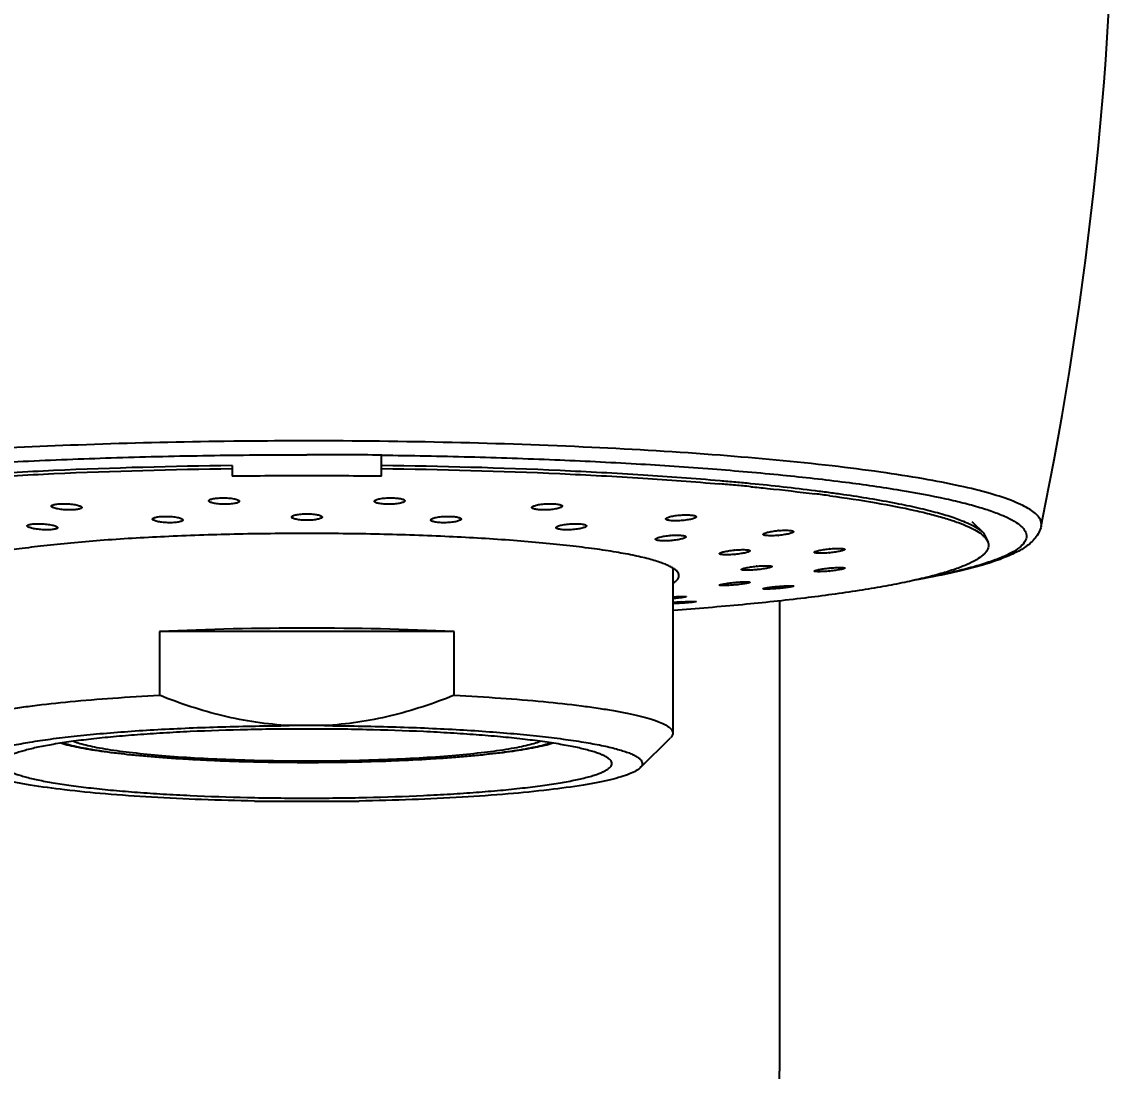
# Model space of a CAD drawing. Header units: millimetres. Extents: x 5797 to 6304, y 25737 to 26121.
# Drawn here: x 6193.29 to 6229.13, y 26020.92 to 26055.31 of the extents above; entities that cross this region are included whole.
import ezdxf

# ---------------------------------------------------------------- set-up
doc = ezdxf.new("R2010")
doc.units = ezdxf.units.MM
doc.styles.get("Standard").update_dxf_attribs({"font": ''})
doc.styles.get('Standard').set_extended_font_data('SimSun')
doc.dimstyles.new('副本 ISO-25-2bei', dxfattribs={"dimscale": 1.7, "dimtxt": 5, "dimasz": 5, "dimexe": 0.5, "dimexo": 0.625, "dimgap": 2, "dimtad": 1, "dimlfac": 0.0393, "dimdsep": 46, "dimtxsty": 'Standard', "dimcen": 2.5, "dimclrd": 1, "dimclre": 1, "dimclrt": 3, "dimadec": 0, "dimazin": 0, "dimtfac": 1, "dimtmove": 0, "dimatfit": 3, "dimfxl": 0, "dimarcsym": 0})

# ---------------------------------------------------------------- blocks, each defined once
blk = doc.blocks.new('*D5')
at = {"color": 1, "lineweight": -2, "transparency": 16777216}
for p, q in [((6201.567, 26089.704), (6140.697, 26089.704)), ((6141.547, 26081.204), (6141.547, 25771.356)), ((6201.567, 25762.856), (6140.697, 25762.856))]:
    blk.add_line(p, q, dxfattribs=at)
at = {"color": 1, "transparency": 16777216}
for points in [[(6140.13, 26081.204), (6142.963, 26081.204), (6141.547, 26089.704)], [(6140.13, 25771.356), (6142.963, 25771.356), (6141.547, 25762.856)]]:
    blk.add_solid(points, dxfattribs=at)
at = {"layer": 'Defpoints', "color": 0, "transparency": 16777216}
for p in [(6202.63, 26089.704), (6141.547, 25762.856), (6202.63, 25762.856)]:
    blk.add_point(p, dxfattribs=at)
at = {"color": 3, "transparency": 16777216, "insert": (6132.197, 25926.28), "char_height": 8.5, "attachment_point": 5, "rotation": 90}
blk.add_mtext('326.8', dxfattribs=at)

msp = doc.modelspace()

# ---------------------------------------------------------------- linework, layer by layer
at = {"color": 7, "linetype": 'Continuous'}
for p, q in [((6202.63, 26041.581), (6202.267, 26041.581)), ((6200.24, 26041.567), (6199.914, 26041.563)), ((6200.415, 26041.569), (6200.24, 26041.567)), ((6202.274, 26041.128), (6202.63, 26041.128)), ((6205.08, 26040.42), (6205.08, 26041.125)), ((6200.18, 26040.773), (6200.18, 26040.42)), ((6224.437, 26038.939), (6224.834, 26038.547)), ((6224.98, 26038.259), (6224.834, 26038.547)), ((6214.63, 26037.405), (6214.63, 26031.999)), ((6216.649, 26036.941), (6216.658, 26036.942)), ((6223.204, 26037.15), (6223.163, 26037.142)), ((6216.667, 26036.859), (6216.658, 26036.859)), ((6218.13, 26036.338), (6218.13, 26020.925)), ((6197.799, 26035.329), (6197.799, 26033.243)), ((6207.461, 26035.329), (6197.799, 26035.329)), ((6207.461, 26033.243), (6207.461, 26035.329)), ((6203.209, 26032.249), (6202.051, 26032.249)), ((6213.558, 26030.864), (6214.552, 26031.844)), ((6202.63, 26031.037), (6202.651, 26031.037)), ((6202.693, 26031.034), (6202.63, 26031.034)), ((6202.651, 26031.037), (6202.672, 26031.037)), ((6202.672, 26031.037), (6202.693, 26031.037)), ((6200.913, 26029.776), (6204.346, 26029.776))]:
    msp.add_line(p, q, dxfattribs=at)
for centre, radius, start, end in [((6110.789, 26062.621), 118.341, 348.38306, 11.14103), ((6202.624, 25830.025), 211.556, 90.09692, 90.59836), ((6202.581, 25834.281), 207.3, 90.73722, 90.8755), ((6202.632, 25833.766), 207.363, 89.32111, 90.00047), ((6202.625, 25855.036), 185.4, 89.99835, 90.75552), ((6202.631, 25854.417), 186.019, 89.24574, 90.00039), ((6207.773, 25942.752), 97.782, 84.77096, 85.07588), ((6207.88, 25944.052), 96.576, 84.76327, 85.07189), ((6208.47, 25950.453), 90.148, 84.44859, 84.76515), ((6210.446, 25969.81), 70.69, 82.80362, 84.52473), ((6208.358, 25949.172), 91.335, 84.45669, 84.76928), ((6212.104, 25983.065), 57.233, 82.2942, 82.7889), ((6212.264, 25984.385), 56.002, 82.2766, 82.7817), ((6213.079, 25990.363), 49.969, 81.7722, 82.2813), ((6214.787, 26035.594), 2.897, 94.4386, 94.8029), ((6218.357, 26035.521), 3.131, 94.9193, 95.2481), ((6217.807, 26041.676), 3.205, 275.049, 275.3744), ((6214.326, 26041.243), 2.941, 274.6182, 274.9853), ((6216.971, 26034.601), 3.417, 95.2615, 95.5441), ((6220.131, 26034.25), 3.809, 95.4957, 95.7256), ((6216.325, 26041.402), 3.557, 275.3721, 275.6456), ((6219.382, 26041.874), 3.979, 275.5452, 275.7648), ((6217.797, 26033.205), 4.288, 95.5877, 95.7658), ((6216.937, 26041.89), 4.552, 275.5877, 275.7539), ((6220.246, 26032.471), 4.964, 95.5451, 95.6741), ((6219.264, 26042.535), 5.245, 275.4956, 275.6159), ((6217.723, 26064.341), 27.738, 280.6975, 281.309), ((6215.569, 26026.624), 9.703, 93.9632, 95.5754), ((6202.553, 25937.107), 98.337, 89.95508, 92.77073), ((6202.707, 25937.107), 98.337, 87.22927, 90.04492)]:
    msp.add_arc(centre, radius, start, end, dxfattribs=at)
for points, knots in [([(6226.706, 26038.791), (6226.715, 26038.836), (6226.713, 26038.934), (6226.643, 26039.077), (6226.514, 26039.212), (6226.329, 26039.345), (6226.087, 26039.477), (6225.657, 26039.664), (6224.972, 26039.884), (6223.983, 26040.125), (6222.784, 26040.355), (6221.385, 26040.572), (6219.166, 26040.853), (6216.01, 26041.142), (6211.855, 26041.392), (6207.336, 26041.546), (6204.219, 26041.581), (6202.63, 26041.581)], [0, 0, 0, 0, 0.005516, 0.011568, 0.018942, 0.028081, 0.039206, 0.052423, 0.085277, 0.126688, 0.176416, 0.234062, 0.299117, 0.448955, 0.62024, 0.806339, 1, 1, 1, 1]), ([(6199.414, 26041.556), (6197.987, 26041.535), (6195.217, 26041.464), (6191.23, 26041.273), (6188.125, 26041.043), (6185.863, 26040.817), (6184.365, 26040.637), (6183.019, 26040.443), (6181.836, 26040.237), (6180.825, 26040.02), (6179.994, 26039.796), (6179.349, 26039.565), (6178.933, 26039.356), (6178.707, 26039.176), (6178.601, 26039.051), (6178.545, 26038.921), (6178.546, 26038.832), (6178.554, 26038.791)], [0, 0, 0, 0, 0.199986, 0.388501, 0.559392, 0.636475, 0.707142, 0.77084, 0.827085, 0.875478, 0.915722, 0.947675, 0.971458, 0.980508, 0.987935, 0.994187, 1, 1, 1, 1]), ([(6182.221, 26037.117), (6181.979, 26037.165), (6181.522, 26037.26), (6180.886, 26037.416), (6180.34, 26037.576), (6179.888, 26037.74), (6179.53, 26037.905), (6179.267, 26038.073), (6179.093, 26038.246), (6179.018, 26038.441), (6179.073, 26038.639), (6179.233, 26038.814), (6179.481, 26038.982), (6179.824, 26039.148), (6180.261, 26039.312), (6180.791, 26039.473), (6181.414, 26039.63), (6182.417, 26039.844), (6183.88, 26040.09), (6185.87, 26040.347), (6188.143, 26040.575), (6190.659, 26040.767), (6193.378, 26040.922), (6196.253, 26041.036), (6199.236, 26041.108), (6201.255, 26041.126), (6202.274, 26041.128)], [0, 0, 0, 0, 0.027206, 0.051261, 0.0721, 0.089695, 0.10408, 0.11538, 0.123949, 0.130658, 0.137206, 0.145396, 0.156224, 0.1701, 0.187174, 0.207492, 0.231033, 0.257736, 0.320279, 0.394221, 0.478397, 0.571445, 0.671843, 0.777911, 0.887932, 1, 1, 1, 1]), ([(6205.089, 26041.113), (6206.047, 26041.102), (6207.937, 26041.067), (6210.716, 26040.973), (6213.371, 26040.843), (6215.863, 26040.676), (6218.154, 26040.477), (6220.207, 26040.249), (6221.993, 26039.994), (6223.3, 26039.754), (6224.189, 26039.546), (6224.736, 26039.395), (6225.2, 26039.241), (6225.579, 26039.084), (6225.872, 26038.925), (6226.081, 26038.764), (6226.209, 26038.594), (6226.236, 26038.405), (6226.149, 26038.225), (6225.977, 26038.062), (6225.722, 26037.902), (6225.382, 26037.745), (6224.956, 26037.589), (6224.446, 26037.436), (6223.854, 26037.287), (6223.43, 26037.196), (6223.204, 26037.15)], [0, 0, 0, 0, 0.115009, 0.226761, 0.333629, 0.434006, 0.526393, 0.609431, 0.681912, 0.742831, 0.768707, 0.791434, 0.810969, 0.82732, 0.840558, 0.850885, 0.85881, 0.86546, 0.872619, 0.88177, 0.893655, 0.908585, 0.926677, 0.947965, 0.972424, 1, 1, 1, 1]), ([(6200.18, 26040.773), (6198.229, 26040.749), (6195.369, 26040.671), (6191.671, 26040.472), (6189.923, 26040.343), (6189.083, 26040.271)], [0, 0, 0, 0, 0.526807, 0.772342, 1, 1, 1, 1]), ([(6189.093, 26040.172), (6189.933, 26040.245), (6191.679, 26040.374), (6195.374, 26040.572), (6198.231, 26040.65), (6200.18, 26040.674)], [0, 0, 0, 0, 0.2277, 0.473243, 1, 1, 1, 1]), ([(6216.177, 26040.271), (6215.337, 26040.343), (6213.589, 26040.472), (6209.891, 26040.671), (6207.031, 26040.749), (6205.08, 26040.773)], [0, 0, 0, 0, 0.227658, 0.473193, 1, 1, 1, 1]), ([(6205.08, 26040.674), (6207.029, 26040.65), (6209.886, 26040.572), (6213.581, 26040.374), (6215.327, 26040.245), (6216.167, 26040.172)], [0, 0, 0, 0, 0.526757, 0.7723, 1, 1, 1, 1]), ([(6217.181, 26040.08), (6217.365, 26040.062), (6218.069, 26039.991), (6218.771, 26039.911), (6219.289, 26039.846)], [0, 0, 0, 0, 0.261708, 1, 1, 1, 1]), ([(6224.834, 26038.547), (6224.767, 26038.614), (6224.586, 26038.742), (6224.25, 26038.907), (6223.815, 26039.071), (6223.28, 26039.231), (6222.649, 26039.388), (6221.625, 26039.602), (6220.806, 26039.735), (6220.23, 26039.818)], [0, 0, 0, 0, 0.059172, 0.13641, 0.232798, 0.348598, 0.483688, 0.637677, 1, 1, 1, 1]), ([(6194.253, 26039.443), (6194.253, 26039.45), (6194.261, 26039.461), (6194.275, 26039.471), (6194.3, 26039.484), (6194.342, 26039.496), (6194.404, 26039.508), (6194.479, 26039.516), (6194.597, 26039.524), (6194.689, 26039.523), (6194.753, 26039.52)], [0, 0, 0, 0, 0.040732, 0.069271, 0.104822, 0.197988, 0.319624, 0.466072, 0.632456, 1, 1, 1, 1]), ([(6194.753, 26039.32), (6194.689, 26039.323), (6194.596, 26039.33), (6194.478, 26039.348), (6194.403, 26039.364), (6194.342, 26039.381), (6194.295, 26039.4), (6194.265, 26039.417), (6194.253, 26039.435), (6194.253, 26039.443)], [0, 0, 0, 0, 0.363937, 0.529355, 0.675601, 0.797882, 0.892503, 0.958258, 1, 1, 1, 1]), ([(6194.753, 26039.52), (6194.817, 26039.517), (6194.91, 26039.51), (6195.028, 26039.493), (6195.103, 26039.477), (6195.165, 26039.46), (6195.211, 26039.441), (6195.242, 26039.423), (6195.253, 26039.406), (6195.253, 26039.398)], [0, 0, 0, 0, 0.36385, 0.5292, 0.675367, 0.797573, 0.892152, 0.957963, 1, 1, 1, 1]), ([(6199.416, 26039.618), (6199.416, 26039.625), (6199.423, 26039.638), (6199.438, 26039.649), (6199.462, 26039.663), (6199.504, 26039.677), (6199.566, 26039.691), (6199.641, 26039.702), (6199.759, 26039.713), (6199.852, 26039.716), (6199.916, 26039.715)], [0, 0, 0, 0, 0.04255, 0.071803, 0.107884, 0.201599, 0.323203, 0.469166, 0.634727, 1, 1, 1, 1]), ([(6199.916, 26039.505), (6199.852, 26039.506), (6199.759, 26039.511), (6199.641, 26039.526), (6199.566, 26039.54), (6199.504, 26039.556), (6199.458, 26039.574), (6199.427, 26039.592), (6199.416, 26039.61), (6199.416, 26039.618)], [0, 0, 0, 0, 0.363878, 0.529064, 0.674954, 0.796827, 0.891148, 0.957041, 1, 1, 1, 1]), ([(6199.916, 26039.715), (6199.98, 26039.714), (6200.073, 26039.709), (6200.191, 26039.694), (6200.266, 26039.681), (6200.327, 26039.665), (6200.374, 26039.647), (6200.405, 26039.628), (6200.416, 26039.61), (6200.416, 26039.603)], [0, 0, 0, 0, 0.363987, 0.529191, 0.675069, 0.796898, 0.891144, 0.956973, 1, 1, 1, 1]), ([(6200.416, 26039.603), (6200.416, 26039.595), (6200.409, 26039.583), (6200.394, 26039.572), (6200.369, 26039.558), (6200.327, 26039.543), (6200.266, 26039.529), (6200.191, 26039.517), (6200.073, 26039.506), (6199.98, 26039.504), (6199.916, 26039.505)], [0, 0, 0, 0, 0.042747, 0.072094, 0.108252, 0.202048, 0.32365, 0.469553, 0.635014, 1, 1, 1, 1]), ([(6204.844, 26039.603), (6204.844, 26039.61), (6204.855, 26039.628), (6204.886, 26039.647), (6204.932, 26039.665), (6204.994, 26039.681), (6205.069, 26039.694), (6205.187, 26039.709), (6205.28, 26039.714), (6205.344, 26039.715)], [0, 0, 0, 0, 0.043005, 0.108803, 0.203033, 0.324857, 0.470742, 0.635965, 1, 1, 1, 1]), ([(6205.344, 26039.505), (6205.28, 26039.504), (6205.187, 26039.506), (6205.069, 26039.517), (6204.994, 26039.529), (6204.932, 26039.543), (6204.891, 26039.558), (6204.866, 26039.572), (6204.851, 26039.583), (6204.844, 26039.595), (6204.844, 26039.603)], [0, 0, 0, 0, 0.364963, 0.530415, 0.676313, 0.797911, 0.891718, 0.927885, 0.957242, 1, 1, 1, 1]), ([(6205.344, 26039.715), (6205.408, 26039.716), (6205.501, 26039.713), (6205.619, 26039.702), (6205.694, 26039.691), (6205.756, 26039.677), (6205.797, 26039.663), (6205.822, 26039.649), (6205.837, 26039.638), (6205.844, 26039.625), (6205.844, 26039.618)], [0, 0, 0, 0, 0.365209, 0.530755, 0.676715, 0.798325, 0.892058, 0.928158, 0.957428, 1, 1, 1, 1]), ([(6205.844, 26039.618), (6205.844, 26039.61), (6205.833, 26039.592), (6205.802, 26039.574), (6205.756, 26039.556), (6205.694, 26039.54), (6205.619, 26039.526), (6205.501, 26039.511), (6205.408, 26039.506), (6205.344, 26039.505)], [0, 0, 0, 0, 0.042928, 0.108778, 0.203078, 0.324949, 0.470862, 0.636081, 1, 1, 1, 1]), ([(6210.007, 26039.398), (6210.007, 26039.406), (6210.018, 26039.423), (6210.049, 26039.441), (6210.095, 26039.46), (6210.157, 26039.477), (6210.232, 26039.493), (6210.349, 26039.51), (6210.443, 26039.517), (6210.507, 26039.52)], [0, 0, 0, 0, 0.042012, 0.107787, 0.202345, 0.324538, 0.470708, 0.636079, 1, 1, 1, 1]), ([(6210.507, 26039.52), (6210.57, 26039.523), (6210.663, 26039.524), (6210.781, 26039.516), (6210.856, 26039.508), (6210.918, 26039.496), (6210.96, 26039.484), (6210.984, 26039.471), (6210.999, 26039.461), (6211.007, 26039.45), (6211.007, 26039.443)], [0, 0, 0, 0, 0.36754, 0.533923, 0.680372, 0.802007, 0.89517, 0.930724, 0.959262, 1, 1, 1, 1]), ([(6211.007, 26039.443), (6211.007, 26039.435), (6210.995, 26039.417), (6210.965, 26039.4), (6210.918, 26039.381), (6210.856, 26039.364), (6210.782, 26039.348), (6210.664, 26039.33), (6210.571, 26039.323), (6210.507, 26039.32)], [0, 0, 0, 0, 0.041733, 0.107454, 0.202082, 0.324385, 0.470658, 0.63609, 1, 1, 1, 1]), ([(6219.779, 26039.782), (6220.285, 26039.713), (6221.218, 26039.574), (6222.327, 26039.362), (6223.089, 26039.181), (6223.564, 26039.049), (6223.973, 26038.915), (6224.219, 26038.816), (6224.33, 26038.765)], [0, 0, 0, 0, 0.327615, 0.605164, 0.724238, 0.829805, 0.921727, 1, 1, 1, 1]), ([(6195.253, 26039.398), (6195.253, 26039.391), (6195.246, 26039.379), (6195.231, 26039.369), (6195.206, 26039.356), (6195.165, 26039.344), (6195.103, 26039.332), (6195.028, 26039.323), (6194.91, 26039.316), (6194.817, 26039.317), (6194.753, 26039.32)], [0, 0, 0, 0, 0.041129, 0.069801, 0.105443, 0.198666, 0.320253, 0.466587, 0.632816, 1, 1, 1, 1]), ([(6197.572, 26039.019), (6197.572, 26039.026), (6197.579, 26039.038), (6197.594, 26039.049), (6197.619, 26039.062), (6197.66, 26039.076), (6197.722, 26039.089), (6197.797, 26039.099), (6197.915, 26039.108), (6198.008, 26039.108), (6198.072, 26039.107)], [0, 0, 0, 0, 0.04177, 0.070684, 0.1065, 0.199918, 0.321497, 0.46767, 0.633623, 1, 1, 1, 1]), ([(6198.072, 26039.107), (6198.136, 26039.105), (6198.229, 26039.098), (6198.347, 26039.082), (6198.422, 26039.068), (6198.484, 26039.051), (6198.53, 26039.033), (6198.561, 26039.014), (6198.572, 26038.996), (6198.572, 26038.989)], [0, 0, 0, 0, 0.363798, 0.529018, 0.674994, 0.796984, 0.891401, 0.957288, 1, 1, 1, 1]), ([(6202.13, 26039.086), (6202.13, 26039.093), (6202.137, 26039.106), (6202.152, 26039.117), (6202.177, 26039.131), (6202.218, 26039.147), (6202.28, 26039.162), (6202.355, 26039.174), (6202.473, 26039.187), (6202.566, 26039.191), (6202.63, 26039.191)], [0, 0, 0, 0, 0.042943, 0.072413, 0.108683, 0.202652, 0.324325, 0.470187, 0.635506, 1, 1, 1, 1]), ([(6202.63, 26038.979), (6202.566, 26038.979), (6202.473, 26038.983), (6202.355, 26038.996), (6202.28, 26039.009), (6202.218, 26039.024), (6202.172, 26039.042), (6202.141, 26039.06), (6202.13, 26039.078), (6202.13, 26039.086)], [0, 0, 0, 0, 0.364301, 0.529565, 0.675421, 0.79715, 0.891252, 0.956952, 1, 1, 1, 1]), ([(6202.63, 26039.191), (6202.694, 26039.191), (6202.787, 26039.187), (6202.905, 26039.174), (6202.98, 26039.162), (6203.042, 26039.147), (6203.088, 26039.129), (6203.119, 26039.111), (6203.13, 26039.093), (6203.13, 26039.086)], [0, 0, 0, 0, 0.364528, 0.529866, 0.675753, 0.797458, 0.891464, 0.957024, 1, 1, 1, 1]), ([(6203.13, 26039.086), (6203.13, 26039.078), (6203.119, 26039.06), (6203.088, 26039.042), (6203.042, 26039.024), (6202.98, 26039.009), (6202.905, 26038.996), (6202.787, 26038.983), (6202.694, 26038.979), (6202.63, 26038.979)], [0, 0, 0, 0, 0.04303, 0.108699, 0.202785, 0.324516, 0.470387, 0.635671, 1, 1, 1, 1]), ([(6206.688, 26038.989), (6206.688, 26038.996), (6206.699, 26039.014), (6206.73, 26039.033), (6206.776, 26039.051), (6206.838, 26039.068), (6206.913, 26039.082), (6207.031, 26039.098), (6207.124, 26039.105), (6207.188, 26039.107)], [0, 0, 0, 0, 0.042709, 0.108597, 0.203017, 0.325003, 0.470975, 0.636196, 1, 1, 1, 1]), ([(6207.188, 26039.107), (6207.252, 26039.108), (6207.345, 26039.108), (6207.463, 26039.099), (6207.538, 26039.089), (6207.599, 26039.076), (6207.641, 26039.062), (6207.666, 26039.049), (6207.681, 26039.038), (6207.688, 26039.026), (6207.688, 26039.019)], [0, 0, 0, 0, 0.366278, 0.5322, 0.678367, 0.799964, 0.893415, 0.929262, 0.958204, 1, 1, 1, 1]), ([(6210.507, 26039.32), (6210.443, 26039.317), (6210.35, 26039.316), (6210.232, 26039.323), (6210.157, 26039.332), (6210.095, 26039.344), (6210.053, 26039.356), (6210.029, 26039.369), (6210.014, 26039.379), (6210.007, 26039.391), (6210.007, 26039.398)], [0, 0, 0, 0, 0.367197, 0.533426, 0.679749, 0.801325, 0.894553, 0.930193, 0.958866, 1, 1, 1, 1]), ([(6214.398, 26039.024), (6214.398, 26039.031), (6214.41, 26039.048), (6214.459, 26039.076), (6214.561, 26039.106), (6214.715, 26039.134), (6214.834, 26039.146), (6214.898, 26039.15)], [0, 0, 0, 0, 0.0397, 0.104809, 0.321972, 0.634846, 1, 1, 1, 1]), ([(6214.898, 26039.15), (6214.962, 26039.154), (6215.055, 26039.158), (6215.172, 26039.155), (6215.247, 26039.149), (6215.309, 26039.14), (6215.351, 26039.13), (6215.376, 26039.119), (6215.39, 26039.111), (6215.398, 26039.1), (6215.398, 26039.094)], [0, 0, 0, 0, 0.370439, 0.537963, 0.685192, 0.807082, 0.899759, 0.934682, 0.962262, 1, 1, 1, 1]), ([(6215.398, 26039.094), (6215.398, 26039.087), (6215.386, 26039.07), (6215.337, 26039.043), (6215.236, 26039.013), (6215.081, 26038.985), (6214.962, 26038.972), (6214.898, 26038.968)], [0, 0, 0, 0, 0.039281, 0.104228, 0.32146, 0.634606, 1, 1, 1, 1]), ([(6193.46, 26038.795), (6193.46, 26038.802), (6193.468, 26038.813), (6193.482, 26038.823), (6193.507, 26038.834), (6193.549, 26038.846), (6193.611, 26038.856), (6193.686, 26038.863), (6193.804, 26038.868), (6193.896, 26038.866), (6193.96, 26038.863)], [0, 0, 0, 0, 0.039326, 0.067395, 0.102629, 0.195533, 0.317278, 0.464095, 0.63103, 1, 1, 1, 1]), ([(6193.96, 26038.67), (6193.896, 26038.674), (6193.803, 26038.683), (6193.685, 26038.702), (6193.61, 26038.718), (6193.549, 26038.735), (6193.502, 26038.754), (6193.472, 26038.771), (6193.46, 26038.788), (6193.46, 26038.795)], [0, 0, 0, 0, 0.364455, 0.53019, 0.676753, 0.79928, 0.893961, 0.959378, 1, 1, 1, 1]), ([(6193.96, 26038.863), (6194.024, 26038.859), (6194.117, 26038.851), (6194.235, 26038.832), (6194.31, 26038.816), (6194.372, 26038.799), (6194.418, 26038.78), (6194.448, 26038.763), (6194.46, 26038.745), (6194.46, 26038.738)], [0, 0, 0, 0, 0.364211, 0.529808, 0.676245, 0.798688, 0.89336, 0.958929, 1, 1, 1, 1]), ([(6194.46, 26038.738), (6194.46, 26038.731), (6194.453, 26038.72), (6194.438, 26038.71), (6194.413, 26038.698), (6194.371, 26038.687), (6194.31, 26038.676), (6194.235, 26038.669), (6194.117, 26038.664), (6194.024, 26038.666), (6193.96, 26038.67)], [0, 0, 0, 0, 0.03983, 0.068041, 0.103356, 0.196299, 0.317974, 0.464665, 0.631434, 1, 1, 1, 1]), ([(6198.072, 26038.9), (6198.008, 26038.902), (6197.915, 26038.909), (6197.797, 26038.925), (6197.722, 26038.94), (6197.66, 26038.957), (6197.614, 26038.975), (6197.583, 26038.994), (6197.572, 26039.012), (6197.572, 26039.019)], [0, 0, 0, 0, 0.363727, 0.528952, 0.674983, 0.797076, 0.891591, 0.957492, 1, 1, 1, 1]), ([(6198.572, 26038.989), (6198.572, 26038.982), (6198.565, 26038.97), (6198.55, 26038.959), (6198.525, 26038.945), (6198.483, 26038.932), (6198.422, 26038.918), (6198.347, 26038.908), (6198.229, 26038.899), (6198.136, 26038.898), (6198.072, 26038.9)], [0, 0, 0, 0, 0.042153, 0.07122, 0.107151, 0.200694, 0.32228, 0.46835, 0.634115, 1, 1, 1, 1]), ([(6207.188, 26038.9), (6207.124, 26038.898), (6207.031, 26038.899), (6206.913, 26038.908), (6206.838, 26038.918), (6206.776, 26038.932), (6206.735, 26038.945), (6206.71, 26038.959), (6206.695, 26038.97), (6206.688, 26038.982), (6206.688, 26038.989)], [0, 0, 0, 0, 0.365936, 0.531714, 0.677773, 0.799328, 0.892852, 0.928786, 0.957856, 1, 1, 1, 1]), ([(6207.688, 26039.019), (6207.688, 26039.012), (6207.677, 26038.994), (6207.646, 26038.975), (6207.6, 26038.957), (6207.538, 26038.94), (6207.463, 26038.925), (6207.345, 26038.909), (6207.252, 26038.902), (6207.188, 26038.9)], [0, 0, 0, 0, 0.042467, 0.108335, 0.202817, 0.32488, 0.470932, 0.636209, 1, 1, 1, 1]), ([(6210.8, 26038.738), (6210.8, 26038.745), (6210.811, 26038.763), (6210.842, 26038.78), (6210.888, 26038.799), (6210.95, 26038.816), (6211.025, 26038.832), (6211.143, 26038.851), (6211.236, 26038.859), (6211.3, 26038.863)], [0, 0, 0, 0, 0.041051, 0.10659, 0.201243, 0.323669, 0.470109, 0.635729, 1, 1, 1, 1]), ([(6211.3, 26038.67), (6211.236, 26038.666), (6211.143, 26038.664), (6211.025, 26038.669), (6210.95, 26038.676), (6210.889, 26038.687), (6210.847, 26038.698), (6210.822, 26038.71), (6210.807, 26038.72), (6210.8, 26038.731), (6210.8, 26038.738)], [0, 0, 0, 0, 0.368597, 0.535371, 0.682052, 0.803707, 0.896644, 0.931958, 0.960169, 1, 1, 1, 1]), ([(6211.3, 26038.863), (6211.363, 26038.866), (6211.456, 26038.868), (6211.574, 26038.863), (6211.649, 26038.856), (6211.711, 26038.846), (6211.753, 26038.834), (6211.777, 26038.823), (6211.792, 26038.813), (6211.8, 26038.802), (6211.8, 26038.795)], [0, 0, 0, 0, 0.368944, 0.535877, 0.682693, 0.804435, 0.897345, 0.932589, 0.960666, 1, 1, 1, 1]), ([(6211.8, 26038.795), (6211.8, 26038.788), (6211.788, 26038.771), (6211.758, 26038.754), (6211.711, 26038.735), (6211.649, 26038.718), (6211.575, 26038.702), (6211.457, 26038.683), (6211.364, 26038.674), (6211.3, 26038.67)], [0, 0, 0, 0, 0.040596, 0.105979, 0.200648, 0.323177, 0.469761, 0.635525, 1, 1, 1, 1]), ([(6214.898, 26038.968), (6214.835, 26038.963), (6214.742, 26038.96), (6214.624, 26038.963), (6214.549, 26038.968), (6214.487, 26038.977), (6214.445, 26038.988), (6214.421, 26038.998), (6214.406, 26039.007), (6214.398, 26039.018), (6214.398, 26039.024)], [0, 0, 0, 0, 0.370185, 0.537575, 0.684683, 0.806495, 0.899177, 0.93415, 0.961833, 1, 1, 1, 1]), ([(6226.706, 26038.791), (6226.691, 26038.717), (6226.641, 26038.576), (6226.481, 26038.337), (6226.208, 26038.098), (6225.805, 26037.879), (6225.325, 26037.682), (6224.752, 26037.498), (6224.082, 26037.323), (6223.315, 26037.155), (6222.77, 26037.053), (6222.481, 26037.003)], [0, 0, 0, 0, 0.047556, 0.092612, 0.179789, 0.272685, 0.38034, 0.505942, 0.650883, 0.815621, 1, 1, 1, 1]), ([(6224.33, 26038.765), (6224.419, 26038.724), (6224.576, 26038.644), (6224.723, 26038.545), (6224.783, 26038.494)], [0, 0, 0, 0, 0.552032, 1, 1, 1, 1]), ([(6202.63, 26038.547), (6201.836, 26038.547), (6200.28, 26038.53), (6198.02, 26038.454), (6196.233, 26038.348), (6194.914, 26038.238), (6194.03, 26038.148), (6193.228, 26038.049), (6192.517, 26037.942), (6191.902, 26037.828), (6191.455, 26037.723), (6191.151, 26037.635), (6190.963, 26037.571), (6190.803, 26037.507), (6190.67, 26037.441), (6190.566, 26037.375), (6190.49, 26037.308), (6190.442, 26037.239), (6190.43, 26037.189), (6190.43, 26037.166)], [0, 0, 0, 0, 0.191361, 0.37545, 0.545328, 0.622908, 0.6946, 0.759739, 0.81774, 0.868098, 0.910411, 0.928468, 0.94443, 0.958301, 0.970114, 0.979942, 0.987941, 0.994428, 1, 1, 1, 1]), ([(6214.83, 26037.166), (6214.83, 26037.189), (6214.818, 26037.239), (6214.77, 26037.308), (6214.694, 26037.375), (6214.589, 26037.441), (6214.457, 26037.507), (6214.297, 26037.571), (6214.109, 26037.635), (6213.805, 26037.723), (6213.358, 26037.828), (6212.743, 26037.942), (6212.032, 26038.049), (6211.23, 26038.148), (6210.345, 26038.238), (6209.027, 26038.348), (6207.24, 26038.454), (6204.98, 26038.53), (6203.423, 26038.547), (6202.63, 26038.547)], [0, 0, 0, 0, 0.005572, 0.012059, 0.020058, 0.029886, 0.041699, 0.05557, 0.071532, 0.089589, 0.131902, 0.18226, 0.240261, 0.3054, 0.377092, 0.454672, 0.62455, 0.808639, 1, 1, 1, 1]), ([(6214.063, 26038.357), (6214.063, 26038.364), (6214.075, 26038.38), (6214.121, 26038.405), (6214.219, 26038.435), (6214.368, 26038.463), (6214.482, 26038.476), (6214.545, 26038.481)], [0, 0, 0, 0, 0.038352, 0.102606, 0.318646, 0.631608, 1, 1, 1, 1]), ([(6214.563, 26038.312), (6214.499, 26038.307), (6214.407, 26038.302), (6214.289, 26038.303), (6214.214, 26038.307), (6214.152, 26038.315), (6214.11, 26038.324), (6214.085, 26038.333), (6214.071, 26038.341), (6214.063, 26038.351), (6214.063, 26038.357)], [0, 0, 0, 0, 0.371817, 0.539863, 0.687446, 0.809459, 0.901923, 0.936555, 0.96369, 1, 1, 1, 1]), ([(6214.563, 26038.483), (6214.626, 26038.488), (6214.719, 26038.492), (6214.837, 26038.491), (6214.912, 26038.486), (6214.974, 26038.479), (6215.016, 26038.47), (6215.04, 26038.46), (6215.055, 26038.453), (6215.063, 26038.443), (6215.063, 26038.437)], [0, 0, 0, 0, 0.372046, 0.540219, 0.687921, 0.81002, 0.902501, 0.937098, 0.964141, 1, 1, 1, 1]), ([(6215.063, 26038.437), (6215.063, 26038.43), (6215.051, 26038.415), (6215.004, 26038.39), (6214.907, 26038.36), (6214.758, 26038.332), (6214.644, 26038.319), (6214.582, 26038.313)], [0, 0, 0, 0, 0.037859, 0.101874, 0.317906, 0.631191, 1, 1, 1, 1]), ([(6217.589, 26038.518), (6217.589, 26038.524), (6217.601, 26038.539), (6217.648, 26038.563), (6217.745, 26038.592), (6217.894, 26038.62), (6218.009, 26038.634), (6218.071, 26038.639)], [0, 0, 0, 0, 0.036419, 0.099915, 0.31618, 0.630304, 1, 1, 1, 1]), ([(6218.089, 26038.483), (6218.025, 26038.478), (6217.933, 26038.472), (6217.815, 26038.471), (6217.74, 26038.474), (6217.678, 26038.48), (6217.636, 26038.487), (6217.611, 26038.496), (6217.597, 26038.503), (6217.589, 26038.512), (6217.589, 26038.518)], [0, 0, 0, 0, 0.373521, 0.542265, 0.690373, 0.812643, 0.904943, 0.939245, 0.965811, 1, 1, 1, 1]), ([(6218.089, 26038.641), (6218.152, 26038.646), (6218.245, 26038.652), (6218.363, 26038.652), (6218.438, 26038.649), (6218.499, 26038.643), (6218.541, 26038.635), (6218.566, 26038.627), (6218.58, 26038.62), (6218.589, 26038.611), (6218.589, 26038.605)], [0, 0, 0, 0, 0.373635, 0.542457, 0.690645, 0.812977, 0.905303, 0.939594, 0.966112, 1, 1, 1, 1]), ([(6218.589, 26038.605), (6218.589, 26038.599), (6218.577, 26038.585), (6218.53, 26038.561), (6218.432, 26038.532), (6218.284, 26038.505), (6218.169, 26038.491), (6218.107, 26038.485)], [0, 0, 0, 0, 0.036044, 0.099341, 0.315562, 0.629945, 1, 1, 1, 1]), ([(6224.783, 26038.494), (6224.807, 26038.474), (6224.886, 26038.401), (6224.951, 26038.307), (6224.97, 26038.233)], [0, 0, 0, 0, 0.293268, 1, 1, 1, 1]), ([(6224.98, 26038.159), (6224.98, 26038.133), (6224.972, 26038.077), (6224.937, 26037.996), (6224.88, 26037.916), (6224.769, 26037.804), (6224.568, 26037.668), (6224.26, 26037.516), (6223.869, 26037.366), (6223.395, 26037.219), (6222.84, 26037.075), (6222.206, 26036.935), (6221.496, 26036.8), (6220.405, 26036.618), (6218.871, 26036.412), (6216.844, 26036.198), (6215.41, 26036.081), (6214.656, 26036.027)], [0, 0, 0, 0, 0.007441, 0.015415, 0.024357, 0.034578, 0.059575, 0.09135, 0.130255, 0.176388, 0.229721, 0.29014, 0.357476, 0.431512, 0.598625, 0.789072, 1, 1, 1, 1]), ([(6216.158, 26037.885), (6216.158, 26037.891), (6216.171, 26037.904), (6216.199, 26037.918), (6216.244, 26037.934), (6216.33, 26037.957), (6216.464, 26037.982), (6216.579, 26037.996), (6216.641, 26038.002)], [0, 0, 0, 0, 0.034366, 0.097057, 0.190864, 0.313695, 0.628996, 1, 1, 1, 1]), ([(6216.658, 26038.004), (6216.722, 26038.01), (6216.839, 26038.017), (6216.978, 26038.018), (6217.068, 26038.011), (6217.11, 26038.005), (6217.135, 26037.997), (6217.149, 26037.991), (6217.158, 26037.983), (6217.158, 26037.978)], [0, 0, 0, 0, 0.375235, 0.693353, 0.815964, 0.908193, 0.942205, 0.968213, 1, 1, 1, 1]), ([(6219.266, 26037.929), (6219.266, 26037.934), (6219.28, 26037.947), (6219.307, 26037.959), (6219.352, 26037.974), (6219.439, 26037.996), (6219.574, 26038.02), (6219.689, 26038.034), (6219.751, 26038.04)], [0, 0, 0, 0, 0.032133, 0.093928, 0.187566, 0.310693, 0.627396, 1, 1, 1, 1]), ([(6219.766, 26038.042), (6219.83, 26038.048), (6219.947, 26038.056), (6220.086, 26038.059), (6220.177, 26038.054), (6220.218, 26038.049), (6220.244, 26038.043), (6220.257, 26038.038), (6220.266, 26038.03), (6220.266, 26038.025)], [0, 0, 0, 0, 0.37671, 0.695926, 0.818812, 0.910982, 0.944756, 0.9703, 1, 1, 1, 1]), ([(6220.266, 26038.025), (6220.266, 26038.02), (6220.253, 26038.007), (6220.225, 26037.996), (6220.18, 26037.98), (6220.093, 26037.959), (6219.959, 26037.935), (6219.844, 26037.921), (6219.781, 26037.915)], [0, 0, 0, 0, 0.031926, 0.093558, 0.187107, 0.310224, 0.627107, 1, 1, 1, 1]), ([(6224.97, 26038.233), (6224.972, 26038.227), (6224.977, 26038.203), (6224.98, 26038.178), (6224.98, 26038.159)], [0, 0, 0, 0, 0.253775, 1, 1, 1, 1]), ([(6216.658, 26037.86), (6216.594, 26037.854), (6216.477, 26037.846), (6216.338, 26037.845), (6216.248, 26037.851), (6216.206, 26037.858), (6216.181, 26037.865), (6216.167, 26037.871), (6216.158, 26037.879), (6216.158, 26037.885)], [0, 0, 0, 0, 0.375205, 0.69324, 0.815797, 0.907979, 0.941983, 0.968007, 1, 1, 1, 1]), ([(6217.158, 26037.978), (6217.158, 26037.972), (6217.145, 26037.959), (6217.117, 26037.945), (6217.072, 26037.929), (6216.986, 26037.907), (6216.852, 26037.882), (6216.737, 26037.868), (6216.675, 26037.862)], [0, 0, 0, 0, 0.034009, 0.09647, 0.190168, 0.312998, 0.62858, 1, 1, 1, 1]), ([(6219.766, 26037.913), (6219.703, 26037.907), (6219.585, 26037.899), (6219.446, 26037.895), (6219.356, 26037.9), (6219.314, 26037.905), (6219.289, 26037.912), (6219.275, 26037.916), (6219.266, 26037.924), (6219.266, 26037.929)], [0, 0, 0, 0, 0.376792, 0.696018, 0.818873, 0.910996, 0.944741, 0.970263, 1, 1, 1, 1]), ([(6216.88, 26037.366), (6216.88, 26037.371), (6216.894, 26037.383), (6216.921, 26037.394), (6216.967, 26037.408), (6217.026, 26037.421), (6217.099, 26037.436), (6217.214, 26037.454), (6217.304, 26037.465), (6217.367, 26037.471)], [0, 0, 0, 0, 0.02989, 0.0908, 0.18427, 0.307704, 0.45663, 0.625823, 1, 1, 1, 1]), ([(6217.38, 26037.359), (6217.316, 26037.353), (6217.199, 26037.344), (6217.06, 26037.34), (6216.97, 26037.343), (6216.928, 26037.346), (6216.903, 26037.352), (6216.89, 26037.355), (6216.88, 26037.362), (6216.88, 26037.366)], [0, 0, 0, 0, 0.378238, 0.698563, 0.821714, 0.913821, 0.947355, 0.972438, 1, 1, 1, 1]), ([(6217.38, 26037.473), (6217.443, 26037.479), (6217.561, 26037.488), (6217.7, 26037.492), (6217.79, 26037.489), (6217.832, 26037.485), (6217.857, 26037.479), (6217.87, 26037.475), (6217.88, 26037.469), (6217.88, 26037.464)], [0, 0, 0, 0, 0.378095, 0.698349, 0.821502, 0.913647, 0.947217, 0.972347, 1, 1, 1, 1]), ([(6217.88, 26037.464), (6217.88, 26037.459), (6217.866, 26037.448), (6217.839, 26037.437), (6217.793, 26037.423), (6217.734, 26037.41), (6217.661, 26037.396), (6217.546, 26037.378), (6217.456, 26037.367), (6217.393, 26037.361)], [0, 0, 0, 0, 0.029804, 0.090597, 0.183971, 0.307352, 0.4563, 0.625581, 1, 1, 1, 1]), ([(6219.266, 26037.314), (6219.266, 26037.319), (6219.282, 26037.329), (6219.308, 26037.338), (6219.354, 26037.351), (6219.413, 26037.364), (6219.487, 26037.377), (6219.602, 26037.394), (6219.693, 26037.405), (6219.755, 26037.411)], [0, 0, 0, 0, 0.027696, 0.087742, 0.181006, 0.304683, 0.454189, 0.624176, 1, 1, 1, 1]), ([(6219.766, 26037.314), (6219.703, 26037.308), (6219.61, 26037.301), (6219.493, 26037.295), (6219.418, 26037.294), (6219.356, 26037.295), (6219.315, 26037.297), (6219.289, 26037.302), (6219.276, 26037.305), (6219.266, 26037.31), (6219.266, 26037.314)], [0, 0, 0, 0, 0.379505, 0.550744, 0.700807, 0.824222, 0.916341, 0.949714, 0.974439, 1, 1, 1, 1]), ([(6219.766, 26037.412), (6219.83, 26037.418), (6219.922, 26037.426), (6220.04, 26037.431), (6220.115, 26037.432), (6220.177, 26037.431), (6220.218, 26037.428), (6220.244, 26037.424), (6220.256, 26037.42), (6220.266, 26037.415), (6220.266, 26037.411)], [0, 0, 0, 0, 0.379384, 0.550579, 0.700604, 0.823991, 0.916117, 0.949512, 0.97428, 1, 1, 1, 1]), ([(6220.266, 26037.411), (6220.266, 26037.406), (6220.251, 26037.396), (6220.225, 26037.387), (6220.179, 26037.374), (6220.119, 26037.362), (6220.046, 26037.349), (6219.931, 26037.332), (6219.84, 26037.321), (6219.777, 26037.315)], [0, 0, 0, 0, 0.027764, 0.087782, 0.180994, 0.304625, 0.454108, 0.6241, 1, 1, 1, 1]), ([(6214.645, 26036.926), (6214.673, 26036.944), (6214.718, 26036.976), (6214.771, 26037.027), (6214.813, 26037.084), (6214.83, 26037.134), (6214.83, 26037.166)], [0, 0, 0, 0, 0.319973, 0.523741, 0.700797, 1, 1, 1, 1]), ([(6216.158, 26036.853), (6216.158, 26036.854), (6216.161, 26036.858), (6216.173, 26036.865), (6216.201, 26036.874), (6216.246, 26036.885), (6216.306, 26036.896), (6216.379, 26036.908), (6216.495, 26036.925), (6216.586, 26036.935), (6216.649, 26036.941)], [0, 0, 0, 0, 0.009586, 0.026356, 0.085584, 0.178611, 0.302443, 0.452365, 0.62293, 1, 1, 1, 1]), ([(6216.658, 26036.942), (6216.722, 26036.948), (6216.814, 26036.955), (6216.932, 26036.961), (6217.007, 26036.962), (6217.068, 26036.962), (6217.115, 26036.959), (6217.141, 26036.956), (6217.158, 26036.95), (6217.158, 26036.946)], [0, 0, 0, 0, 0.380494, 0.552136, 0.702516, 0.826136, 0.918287, 0.975973, 1, 1, 1, 1]), ([(6217.158, 26036.946), (6217.158, 26036.944), (6217.155, 26036.94), (6217.143, 26036.933), (6217.115, 26036.925), (6217.07, 26036.914), (6217.01, 26036.902), (6216.937, 26036.891), (6216.821, 26036.875), (6216.73, 26036.865), (6216.667, 26036.859)], [0, 0, 0, 0, 0.009727, 0.026558, 0.085804, 0.178778, 0.302531, 0.452398, 0.62294, 1, 1, 1, 1]), ([(6216.658, 26036.859), (6216.594, 26036.853), (6216.502, 26036.846), (6216.384, 26036.84), (6216.309, 26036.838), (6216.248, 26036.837), (6216.201, 26036.84), (6216.175, 26036.843), (6216.158, 26036.849), (6216.158, 26036.853)], [0, 0, 0, 0, 0.380704, 0.552426, 0.702863, 0.826513, 0.918651, 0.976252, 1, 1, 1, 1]), ([(6217.589, 26036.735), (6217.589, 26036.736), (6217.592, 26036.739), (6217.605, 26036.745), (6217.633, 26036.753), (6217.678, 26036.762), (6217.74, 26036.773), (6217.815, 26036.783), (6217.9, 26036.794), (6217.993, 26036.804), (6218.056, 26036.81), (6218.089, 26036.813)], [0, 0, 0, 0, 0.008394, 0.024517, 0.083245, 0.176372, 0.300674, 0.451272, 0.622526, 0.808074, 1, 1, 1, 1]), ([(6218.089, 26036.744), (6218.056, 26036.741), (6217.993, 26036.736), (6217.9, 26036.73), (6217.815, 26036.726), (6217.74, 26036.723), (6217.679, 26036.723), (6217.633, 26036.724), (6217.605, 26036.727), (6217.592, 26036.73), (6217.589, 26036.733), (6217.589, 26036.735)], [0, 0, 0, 0, 0.194246, 0.38129, 0.553232, 0.703823, 0.827545, 0.919632, 0.976906, 0.992186, 1, 1, 1, 1]), ([(6218.089, 26036.813), (6218.153, 26036.819), (6218.245, 26036.826), (6218.363, 26036.832), (6218.438, 26036.834), (6218.499, 26036.834), (6218.545, 26036.833), (6218.573, 26036.83), (6218.585, 26036.826), (6218.589, 26036.823), (6218.589, 26036.822)], [0, 0, 0, 0, 0.381097, 0.552965, 0.703502, 0.827195, 0.919286, 0.976625, 0.991999, 1, 1, 1, 1]), ([(6218.589, 26036.822), (6218.589, 26036.82), (6218.585, 26036.817), (6218.573, 26036.811), (6218.545, 26036.803), (6218.499, 26036.794), (6218.438, 26036.784), (6218.363, 26036.773), (6218.278, 26036.763), (6218.185, 26036.753), (6218.121, 26036.747), (6218.089, 26036.744)], [0, 0, 0, 0, 0.008562, 0.024764, 0.083545, 0.176636, 0.300858, 0.451384, 0.622587, 0.808099, 1, 1, 1, 1]), ([(6214.898, 26036.259), (6214.874, 26036.258), (6214.784, 26036.252), (6214.693, 26036.247), (6214.626, 26036.244)], [0, 0, 0, 0, 0.263245, 1, 1, 1, 1]), ([(6214.631, 26036.467), (6214.66, 26036.47), (6214.717, 26036.473), (6214.798, 26036.478), (6214.872, 26036.481), (6214.936, 26036.483), (6214.988, 26036.483), (6215.026, 26036.482), (6215.049, 26036.479), (6215.06, 26036.477), (6215.063, 26036.475), (6215.063, 26036.474)], [0, 0, 0, 0, 0.201639, 0.391395, 0.563282, 0.712079, 0.83323, 0.922735, 0.978133, 0.992782, 1, 1, 1, 1]), ([(6215.063, 26036.474), (6215.063, 26036.473), (6215.06, 26036.47), (6215.05, 26036.466), (6215.026, 26036.46), (6214.988, 26036.453), (6214.936, 26036.445), (6214.872, 26036.436), (6214.798, 26036.428), (6214.716, 26036.42), (6214.66, 26036.415), (6214.631, 26036.412)], [0, 0, 0, 0, 0.007694, 0.02299, 0.079459, 0.169673, 0.291198, 0.439993, 0.611422, 0.80012, 1, 1, 1, 1]), ([(6214.898, 26036.303), (6214.931, 26036.306), (6214.995, 26036.31), (6215.087, 26036.315), (6215.172, 26036.319), (6215.247, 26036.322), (6215.309, 26036.323), (6215.35, 26036.322), (6215.375, 26036.321), (6215.387, 26036.32), (6215.394, 26036.319), (6215.398, 26036.317), (6215.398, 26036.316)], [0, 0, 0, 0, 0.194844, 0.38247, 0.554889, 0.705833, 0.829774, 0.921909, 0.954951, 0.978927, 0.993688, 1, 1, 1, 1]), ([(6215.398, 26036.316), (6215.398, 26036.315), (6215.394, 26036.313), (6215.387, 26036.31), (6215.375, 26036.307), (6215.359, 26036.304), (6215.338, 26036.301), (6215.302, 26036.296), (6215.247, 26036.289), (6215.172, 26036.281), (6215.087, 26036.274), (6214.994, 26036.266), (6214.931, 26036.262), (6214.898, 26036.259)], [0, 0, 0, 0, 0.0067, 0.021898, 0.046256, 0.079624, 0.121736, 0.172283, 0.296582, 0.44765, 0.619808, 0.806605, 1, 1, 1, 1]), ([(6190.63, 26031.999), (6190.63, 26032.016), (6190.636, 26032.051), (6190.661, 26032.101), (6190.702, 26032.15), (6190.782, 26032.22), (6190.925, 26032.304), (6191.144, 26032.396), (6191.422, 26032.488), (6191.758, 26032.577), (6192.15, 26032.663), (6192.597, 26032.747), (6193.097, 26032.826), (6193.858, 26032.931), (6194.92, 26033.046), (6196.31, 26033.159), (6197.288, 26033.217), (6197.799, 26033.243)], [0, 0, 0, 0, 0.006714, 0.014057, 0.022516, 0.032411, 0.057176, 0.089184, 0.128669, 0.175641, 0.229975, 0.291472, 0.359861, 0.434829, 0.603007, 0.792673, 1, 1, 1, 1]), ([(6202.051, 26032.249), (6201.686, 26032.268), (6200.957, 26032.344), (6199.88, 26032.554), (6198.825, 26032.857), (6198.138, 26033.107), (6197.799, 26033.243)], [0, 0, 0, 0, 0.250081, 0.50013, 0.750093, 1, 1, 1, 1]), ([(6207.461, 26033.243), (6207.121, 26033.107), (6206.434, 26032.857), (6205.38, 26032.554), (6204.302, 26032.344), (6203.574, 26032.268), (6203.209, 26032.249)], [0, 0, 0, 0, 0.249906, 0.49987, 0.749918, 1, 1, 1, 1]), ([(6207.461, 26033.243), (6207.972, 26033.217), (6208.95, 26033.159), (6210.34, 26033.046), (6211.402, 26032.931), (6212.163, 26032.826), (6212.663, 26032.747), (6213.11, 26032.663), (6213.502, 26032.577), (6213.838, 26032.488), (6214.116, 26032.396), (6214.335, 26032.304), (6214.478, 26032.22), (6214.558, 26032.15), (6214.599, 26032.101), (6214.624, 26032.051), (6214.63, 26032.016), (6214.63, 26031.999)], [0, 0, 0, 0, 0.207327, 0.396993, 0.565171, 0.640139, 0.708528, 0.770025, 0.824359, 0.871331, 0.910816, 0.942824, 0.967589, 0.977484, 0.985943, 0.993286, 1, 1, 1, 1]), ([(6191.702, 26030.864), (6191.683, 26030.882), (6191.65, 26030.921), (6191.626, 26030.989), (6191.635, 26031.058), (6191.675, 26031.124), (6191.743, 26031.187), (6191.837, 26031.249), (6191.959, 26031.31), (6192.109, 26031.371), (6192.285, 26031.43), (6192.572, 26031.513), (6192.996, 26031.611), (6193.58, 26031.717), (6194.258, 26031.817), (6195.023, 26031.908), (6195.867, 26031.99), (6196.781, 26032.063), (6197.756, 26032.124), (6198.781, 26032.174), (6200.218, 26032.226), (6201.313, 26032.245), (6202.051, 26032.249)], [0, 0, 0, 0, 0.007451, 0.013646, 0.019568, 0.02632, 0.034679, 0.045055, 0.057644, 0.072542, 0.089784, 0.109373, 0.155501, 0.210621, 0.274255, 0.345803, 0.424565, 0.509751, 0.600502, 0.695898, 0.794955, 1, 1, 1, 1]), ([(6202.63, 26032.138), (6201.98, 26032.138), (6200.703, 26032.124), (6199.132, 26032.071), (6197.931, 26032.007), (6197.092, 26031.95), (6196.306, 26031.885), (6195.581, 26031.811), (6194.923, 26031.73), (6194.34, 26031.642), (6193.837, 26031.548), (6193.47, 26031.463), (6193.221, 26031.39), (6193.067, 26031.338), (6192.935, 26031.285), (6192.827, 26031.231), (6192.742, 26031.177), (6192.679, 26031.122), (6192.64, 26031.066), (6192.63, 26031.024), (6192.63, 26031.006)], [0, 0, 0, 0, 0.191359, 0.37545, 0.462584, 0.54533, 0.62291, 0.6946, 0.75974, 0.81774, 0.868097, 0.910411, 0.928467, 0.94443, 0.958301, 0.970113, 0.979941, 0.987939, 0.994425, 1, 1, 1, 1]), ([(6212.63, 26031.006), (6212.63, 26031.024), (6212.62, 26031.066), (6212.58, 26031.122), (6212.518, 26031.177), (6212.433, 26031.231), (6212.324, 26031.285), (6212.193, 26031.338), (6212.039, 26031.39), (6211.79, 26031.463), (6211.423, 26031.548), (6210.92, 26031.642), (6210.336, 26031.73), (6209.679, 26031.811), (6208.954, 26031.885), (6208.168, 26031.95), (6207.329, 26032.007), (6206.128, 26032.071), (6204.556, 26032.124), (6203.28, 26032.138), (6202.63, 26032.138)], [0, 0, 0, 0, 0.005575, 0.012061, 0.020059, 0.029887, 0.041698, 0.05557, 0.071533, 0.089588, 0.131903, 0.182259, 0.240259, 0.305398, 0.377088, 0.454669, 0.537414, 0.624548, 0.80864, 1, 1, 1, 1]), ([(6203.209, 26032.249), (6203.947, 26032.245), (6205.042, 26032.226), (6206.479, 26032.174), (6207.504, 26032.124), (6208.479, 26032.063), (6209.393, 26031.99), (6210.237, 26031.908), (6211.002, 26031.817), (6211.679, 26031.717), (6212.263, 26031.611), (6212.688, 26031.513), (6212.975, 26031.43), (6213.151, 26031.371), (6213.3, 26031.31), (6213.422, 26031.249), (6213.517, 26031.187), (6213.585, 26031.124), (6213.625, 26031.058), (6213.634, 26030.989), (6213.609, 26030.921), (6213.577, 26030.882), (6213.558, 26030.864)], [0, 0, 0, 0, 0.205045, 0.304101, 0.399496, 0.490248, 0.575434, 0.654196, 0.725744, 0.789378, 0.844498, 0.890627, 0.910216, 0.927458, 0.942356, 0.954945, 0.965321, 0.97368, 0.980432, 0.986354, 0.992549, 1, 1, 1, 1]), ([(6214.63, 26031.999), (6214.63, 26031.972), (6214.613, 26031.913), (6214.575, 26031.867), (6214.552, 26031.844)], [0, 0, 0, 0, 0.451864, 1, 1, 1, 1]), ([(6202.63, 26031.034), (6201.783, 26031.034), (6200.536, 26031.054), (6198.917, 26031.126), (6197.809, 26031.198), (6196.806, 26031.287), (6196.048, 26031.379), (6195.509, 26031.462), (6195.159, 26031.525), (6194.846, 26031.592), (6194.651, 26031.643), (6194.56, 26031.669)], [0, 0, 0, 0, 0.31322, 0.461202, 0.599089, 0.723982, 0.833415, 0.881738, 0.925602, 0.964977, 1, 1, 1, 1]), ([(6202.63, 26031.037), (6201.772, 26031.037), (6200.509, 26031.058), (6198.874, 26031.132), (6197.761, 26031.206), (6196.762, 26031.298), (6196.014, 26031.391), (6195.491, 26031.475), (6195.159, 26031.538), (6194.872, 26031.604), (6194.696, 26031.653), (6194.617, 26031.678)], [0, 0, 0, 0, 0.319556, 0.470011, 0.609527, 0.734888, 0.843241, 0.890275, 0.932206, 0.96883, 1, 1, 1, 1]), ([(6194.979, 26031.735), (6195.048, 26031.709), (6195.203, 26031.66), (6195.46, 26031.595), (6195.763, 26031.533), (6196.25, 26031.448), (6196.957, 26031.355), (6197.909, 26031.263), (6198.981, 26031.189), (6200.567, 26031.115), (6201.795, 26031.093), (6202.63, 26031.093)], [0, 0, 0, 0, 0.028699, 0.06321, 0.103412, 0.149106, 0.25593, 0.381197, 0.521862, 0.674454, 1, 1, 1, 1]), ([(6202.63, 26031.093), (6203.465, 26031.093), (6204.693, 26031.115), (6206.279, 26031.189), (6207.351, 26031.263), (6208.303, 26031.355), (6209.01, 26031.448), (6209.497, 26031.533), (6209.8, 26031.595), (6210.057, 26031.66), (6210.212, 26031.709), (6210.281, 26031.735)], [0, 0, 0, 0, 0.325557, 0.478153, 0.61882, 0.744088, 0.85091, 0.896601, 0.936799, 0.971306, 1, 1, 1, 1]), ([(6210.643, 26031.678), (6210.564, 26031.653), (6210.39, 26031.604), (6210.104, 26031.539), (6209.776, 26031.476), (6209.257, 26031.393), (6208.515, 26031.3), (6207.525, 26031.208), (6206.421, 26031.134), (6204.798, 26031.059), (6203.545, 26031.038), (6202.693, 26031.037)], [0, 0, 0, 0, 0.031214, 0.067859, 0.10979, 0.156806, 0.265082, 0.390341, 0.529765, 0.680183, 1, 1, 1, 1]), ([(6210.699, 26031.669), (6210.609, 26031.643), (6210.415, 26031.592), (6209.978, 26031.499), (6209.34, 26031.394), (6208.471, 26031.289), (6207.477, 26031.2), (6206.378, 26031.127), (6204.772, 26031.055), (6203.534, 26031.034), (6202.693, 26031.034)], [0, 0, 0, 0, 0.035074, 0.074477, 0.166655, 0.276024, 0.400821, 0.538617, 0.686554, 1, 1, 1, 1]), ([(6200.913, 26029.776), (6200.335, 26029.786), (6199.208, 26029.816), (6197.578, 26029.893), (6196.081, 26029.998), (6194.755, 26030.129), (6193.776, 26030.26), (6193.106, 26030.38), (6192.694, 26030.468), (6192.347, 26030.56), (6192.067, 26030.653), (6191.878, 26030.738), (6191.764, 26030.809), (6191.72, 26030.845), (6191.702, 26030.864)], [0, 0, 0, 0, 0.185918, 0.362219, 0.52436, 0.668165, 0.790008, 0.841745, 0.886953, 0.92541, 0.956995, 0.981732, 0.991632, 1, 1, 1, 1]), ([(6192.63, 26031.006), (6192.63, 26030.987), (6192.64, 26030.945), (6192.679, 26030.889), (6192.742, 26030.834), (6192.827, 26030.78), (6192.935, 26030.726), (6193.067, 26030.673), (6193.221, 26030.621), (6193.47, 26030.548), (6193.837, 26030.463), (6194.34, 26030.369), (6194.923, 26030.281), (6195.581, 26030.2), (6196.306, 26030.126), (6197.092, 26030.061), (6197.931, 26030.004), (6199.132, 26029.94), (6200.703, 26029.887), (6201.98, 26029.873), (6202.63, 26029.873)], [0, 0, 0, 0, 0.005575, 0.012061, 0.020059, 0.029887, 0.041698, 0.05557, 0.071533, 0.089588, 0.131903, 0.182259, 0.240259, 0.305398, 0.377088, 0.454669, 0.537414, 0.624548, 0.80864, 1, 1, 1, 1]), ([(6202.63, 26029.873), (6203.28, 26029.873), (6204.556, 26029.887), (6206.128, 26029.94), (6207.329, 26030.004), (6208.168, 26030.061), (6208.954, 26030.126), (6209.679, 26030.2), (6210.336, 26030.281), (6210.92, 26030.369), (6211.423, 26030.463), (6211.79, 26030.548), (6212.039, 26030.621), (6212.193, 26030.673), (6212.324, 26030.726), (6212.433, 26030.78), (6212.518, 26030.834), (6212.58, 26030.889), (6212.62, 26030.945), (6212.63, 26030.987), (6212.63, 26031.006)], [0, 0, 0, 0, 0.191359, 0.37545, 0.462584, 0.54533, 0.62291, 0.6946, 0.75974, 0.81774, 0.868097, 0.910411, 0.928467, 0.94443, 0.958301, 0.970113, 0.979941, 0.987939, 0.994425, 1, 1, 1, 1]), ([(6213.558, 26030.864), (6213.54, 26030.845), (6213.495, 26030.809), (6213.382, 26030.738), (6213.193, 26030.653), (6212.913, 26030.56), (6212.566, 26030.468), (6212.154, 26030.38), (6211.484, 26030.26), (6210.504, 26030.129), (6209.179, 26029.998), (6207.682, 26029.893), (6206.052, 26029.816), (6204.925, 26029.786), (6204.346, 26029.776)], [0, 0, 0, 0, 0.008368, 0.018268, 0.043005, 0.074589, 0.113046, 0.158255, 0.209991, 0.331833, 0.475639, 0.637779, 0.814081, 1, 1, 1, 1]), ([(6205.892, 26006.977), (6206.746, 26007.146), (6208.423, 26007.617), (6210.78, 26008.708), (6212.904, 26010.15), (6214.735, 26011.904), (6216.218, 26013.919), (6217.311, 26016.137), (6217.98, 26018.495), (6218.13, 26020.118), (6218.13, 26020.925)], [0, 0, 0, 0, 0.130074, 0.258968, 0.386321, 0.511939, 0.635826, 0.758181, 0.879396, 1, 1, 1, 1])]:
    msp.add_open_spline(points, degree=3, knots=knots, dxfattribs=at)

# ---------------------------------------------------------------- dimensions: what is measured, and where the dimension line sits
dim = msp.add_linear_dim(base=(6141.547, 25762.856), p1=(6202.63, 26089.704), p2=(6202.63, 25762.856), angle=90, dimstyle='副本 ISO-25-2bei', override={"dimgap": 3, "dimdec": 1, "dimlfac": 1})
dim.commit()
dim.dimension.update_dxf_attribs({"geometry": '*D5', "text_midpoint": (6141.547, 25926.28), "dimtype": 160})

doc.saveas('drawing.dxf')
